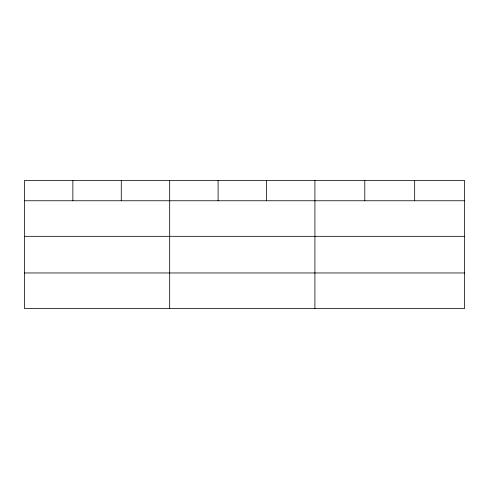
<?xml version="1.0" encoding="UTF-8"?>
<svg xmlns="http://www.w3.org/2000/svg" width="489" height="489" viewBox="0 0 489 489"><rect width="100%" height="100%" fill="white"/><g stroke="black" fill="none" stroke-linecap="round" stroke-linejoin="round"><path stroke-width="0.73" d="M464.55 236.321L464.55 180.472L24.45 180.472L24.45 308.528L464.55 308.528L464.55 236.321L24.45 236.321M24.45 200.759L464.55 200.759M24.45 272.966L464.55 272.966M414.672 180.472L414.672 200.759M364.794 180.472L364.794 200.759M314.916 180.472L314.916 308.528M266.505 180.472L266.505 200.759M218.094 180.472L218.094 200.759M169.683 180.472L169.683 308.528M121.272 180.472L121.272 200.759M72.861 180.472L72.861 200.759"/></g></svg>
